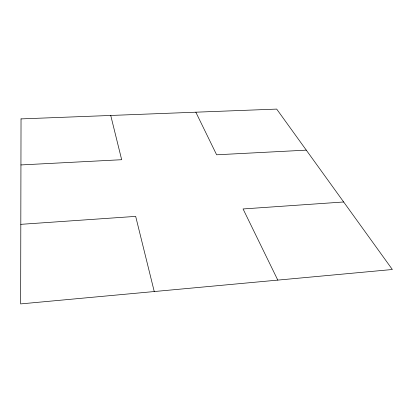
<?xml version="1.0" encoding="UTF-8"?>
<svg xmlns="http://www.w3.org/2000/svg" width="413" height="413" viewBox="0 0 413 413"><rect width="100%" height="100%" fill="white"/><g stroke="black" fill="none" stroke-linecap="round" stroke-linejoin="round"><path stroke-width="0.62" d="M20.815 224.336L135.676 216.386L154.25 291.542M343.668 201.983L243.061 208.952L277.789 280.107M20.939 164.937L121.67 159.712L110.73 115.454M306.286 150.146L216.629 154.792L195.834 112.197M21.032 118.898L20.65 303.906L392.35 269.503L276.689 109.094L21.032 118.898"/></g></svg>
